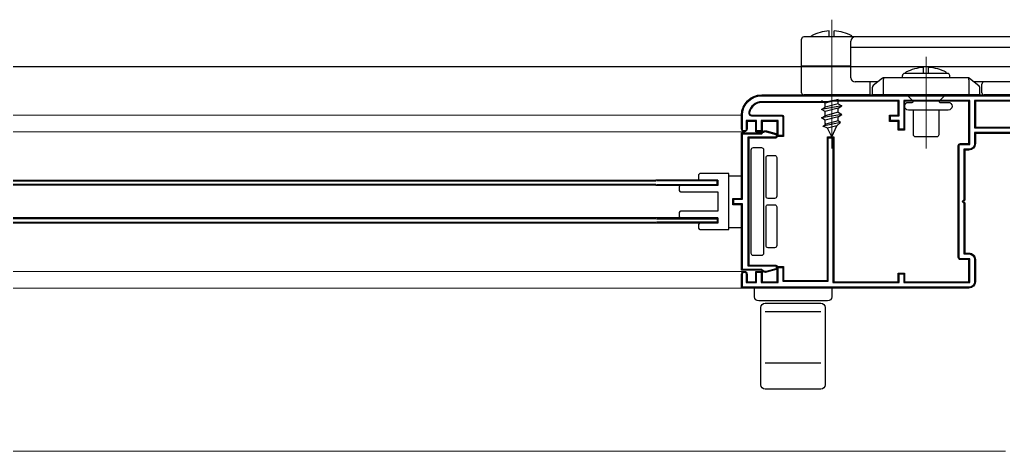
# Model space of a CAD drawing. Header units: millimetres. Extents: x 1251.1 to 1334.1, y 1577.6 to 1641.3.
# Drawn here: x 1301.0245 to 1301.2537, y 1610.6616 to 1610.7621 of the extents above; entities that cross this region are included whole.
import ezdxf

# ---------------------------------------------------------------- set-up
doc = ezdxf.new("R2010")
doc.units = ezdxf.units.MM
doc.linetypes.add('ACAD_ISO02W100', pattern=[15, 12, -3])
doc.layers.add('MONTANTI sezioni - windows structure section', color=2, linetype='Continuous')
doc.layers.add('MURATURA', color=140, linetype='Continuous')
doc.layers.add('PROIEZIONI finissime - fine lines', color=251, linetype='Continuous', lineweight=9)

msp = doc.modelspace()

# ---------------------------------------------------------------- linework, layer by layer
at = {"layer": 'MONTANTI sezioni - windows structure section'}
for p, q in [((1301.271987966274, 1610.75812800721), (1301.207223938244, 1610.75812800721)), ((1301.209031843397, 1610.758199410856), (1301.209031843397, 1610.758384731008)), ((1301.213123938244, 1610.75812800721), (1301.213123938244, 1610.759510344859)), ((1301.214323938244, 1610.75812800721), (1301.214323938244, 1610.759510344859)), ((1301.21841603309, 1610.758199410856), (1301.21841603309, 1610.758384731008)), ((1301.206723938244, 1610.74512800721), (1301.206723938244, 1610.75762800721)), ((1301.218223938244, 1610.74862800721), (1301.218223938244, 1610.75712800721)), ((1301.271609274933, 1610.75562800721), (1301.218223938244, 1610.75562800721)), ((1301.206723938244, 1610.75137800721), (1301.218223938244, 1610.75137800721)), ((1301.235123938244, 1610.74962800721), (1301.235123938244, 1610.751010344859)), ((1301.236323938244, 1610.74962800721), (1301.236323938244, 1610.751010344859)), ((1301.230223938244, 1610.74862800721), (1301.230223938244, 1610.74912800721)), ((1301.240723938244, 1610.74962800721), (1301.230723938244, 1610.74962800721)), ((1301.231031843397, 1610.749699410856), (1301.231031843397, 1610.749884731008)), ((1301.24041603309, 1610.749699410856), (1301.24041603309, 1610.749884731008)), ((1301.241223938244, 1610.74862800721), (1301.241223938244, 1610.74912800721)), ((1301.224473938244, 1610.74762800721), (1301.219223938244, 1610.74762800721)), ((1301.222723938244, 1610.74462800721), (1301.222723938244, 1610.74762800721)), ((1301.22558698125, 1610.748518441615), (1301.22341159072, 1610.746778129191)), ((1301.225723938244, 1610.74812800721), (1301.225723938244, 1610.74462800721)), ((1301.245548547714, 1610.74862800721), (1301.225899328773, 1610.74862800721)), ((1301.245723938244, 1610.74812800721), (1301.245723938244, 1610.74462800721)), ((1301.245860895238, 1610.748518441615), (1301.248036285768, 1610.746778129191)), ((1301.270223938244, 1610.74762800721), (1301.246973938244, 1610.74762800721)), ((1301.248723938244, 1610.74512800721), (1301.248723938244, 1610.74712800721)), ((1301.222723938244, 1610.74462800721), (1301.207223938244, 1610.74462800721)), ((1301.223223938244, 1610.74462800721), (1301.223223938244, 1610.746387694786)), ((1301.248223938244, 1610.74462800721), (1301.223223938244, 1610.74462800721)), ((1301.248223938244, 1610.74462800721), (1301.248223938244, 1610.746387694786)), ((1301.267223938244, 1610.74462800721), (1301.249223938244, 1610.74462800721)), ((1301.212223938244, 1610.74271800014), (1301.211323938244, 1610.743237615382)), ((1301.216123938244, 1610.742037508655), (1301.211323938244, 1610.741237615382)), ((1301.215223938244, 1610.743521847717), (1301.212223938244, 1610.74271800014)), ((1301.212223938244, 1610.74175327632), (1301.212223938244, 1610.74271800014)), ((1301.215223938244, 1610.742557123897), (1301.212223938244, 1610.74175327632)), ((1301.215223938244, 1610.742557123897), (1301.215223938244, 1610.743521847717)), ((1301.215223938244, 1610.742557123897), (1301.216123938244, 1610.742037508655)), ((1301.215223938244, 1610.741521847717), (1301.216123938244, 1610.742037508655)), ((1301.211323938244, 1610.741237615382), (1301.212223938244, 1610.74175327632)), ((1301.212223938244, 1610.74071800014), (1301.211323938244, 1610.741237615382)), ((1301.216123938244, 1610.740037508655), (1301.211323938244, 1610.739237615382)), ((1301.211323938244, 1610.739237615382), (1301.212223938244, 1610.73975327632)), ((1301.215223938244, 1610.741521847717), (1301.212223938244, 1610.74071800014)), ((1301.212223938244, 1610.73975327632), (1301.212223938244, 1610.74071800014)), ((1301.215223938244, 1610.740557123897), (1301.212223938244, 1610.73975327632)), ((1301.215223938244, 1610.740557123897), (1301.215223938244, 1610.741521847717)), ((1301.215223938244, 1610.740557123897), (1301.216123938244, 1610.740037508655)), ((1301.215223938244, 1610.739521847717), (1301.216123938244, 1610.740037508655)), ((1301.238873938244, 1610.74107800721), (1301.232573938244, 1610.74107800721)), ((1301.212223938244, 1610.73871800014), (1301.211323938244, 1610.739237615382)), ((1301.21169509699, 1610.737296416724), (1301.212344765839, 1610.737785651977)), ((1301.215785155648, 1610.738189843929), (1301.211716619207, 1610.737300018104)), ((1301.212773903669, 1610.736865362931), (1301.211716619207, 1610.737300018104)), ((1301.215223938244, 1610.739521847717), (1301.212223938244, 1610.73871800014)), ((1301.212223938244, 1610.738044767591), (1301.212223938244, 1610.73871800014)), ((1301.212344765839, 1610.737785651977), (1301.212223938244, 1610.738044767591)), ((1301.215223938244, 1610.738557123897), (1301.212344765839, 1610.737785651977)), ((1301.214945279151, 1610.737447181238), (1301.212773903669, 1610.736865362931)), ((1301.213723938244, 1610.73482800721), (1301.214945279151, 1610.737447181238)), ((1301.214945279151, 1610.737447181238), (1301.21579986163, 1610.738199349608)), ((1301.215223938244, 1610.738557123897), (1301.215223938244, 1610.739521847717)), ((1301.21579986163, 1610.738199349608), (1301.215223938244, 1610.738557123897)), ((1301.213723938244, 1610.73482800721), (1301.212773903669, 1610.736865362931)), ((1300.737389878987, 1610.72477800721), (1301.172723938244, 1610.72477800721)), ((1301.172723938244, 1610.72357800721), (1300.737389878987, 1610.72357800721)), ((1300.737589878987, 1610.72457800721), (1301.172723938244, 1610.72457800721)), ((1301.172723938244, 1610.72377800721), (1300.737589878987, 1610.72377800721)), ((1301.187223938244, 1610.72477800721), (1301.172723938244, 1610.72477800721)), ((1301.172723938244, 1610.72357800721), (1301.187223938244, 1610.72357800721)), ((1301.187023938244, 1610.72457800721), (1301.172923938244, 1610.72457800721)), ((1301.172923938244, 1610.72377800721), (1301.187023938244, 1610.72377800721)), ((1301.187023938244, 1610.72377800721), (1301.187023938244, 1610.72457800721)), ((1301.187223938244, 1610.72357800721), (1301.187223938244, 1610.72477800721)), ((1301.189723938244, 1610.72577800721), (1301.192723938244, 1610.72577800721)), ((1301.187223938244, 1610.71597800721), (1300.737389878987, 1610.71597800721)), ((1301.172723938244, 1610.71577800721), (1300.737589878987, 1610.71577800721)), ((1300.737589878987, 1610.71497800721), (1301.172723938244, 1610.71497800721)), ((1301.183023938244, 1610.71477800721), (1300.758889878987, 1610.71477800721)), ((1301.172923938244, 1610.71577800721), (1301.187023938244, 1610.71577800721)), ((1301.187023938244, 1610.71497800721), (1301.172923938244, 1610.71497800721)), ((1301.187023938244, 1610.71577800721), (1301.187023938244, 1610.71497800721)), ((1301.189723938244, 1610.71377800721), (1301.192723938244, 1610.71377800721)), ((1301.211223938244, 1610.69412800721), (1301.198223938244, 1610.69412800721)), ((1301.211223938244, 1610.68212800721), (1301.198223938244, 1610.68212800721))]:
    msp.add_line(p, q, dxfattribs=at)
for points in [[(1301.255723938244, 1610.73562800721), (1301.247223938244, 1610.73562800721), (1301.247223938244, 1610.73327800721, -0.4142135623730951), (1301.245723938243, 1610.73177800721), (1301.244723938244, 1610.73177800721), (1301.244723938244, 1610.72007800721), (1301.244423938244, 1610.71977800721), (1301.244723938244, 1610.71947800721), (1301.244723938244, 1610.70777800721), (1301.245723938243, 1610.70777800721, -0.4142135623730951), (1301.247223938244, 1610.70627800721), (1301.247223938244, 1610.70112800721, -0.4142135623730951), (1301.245723938243, 1610.69962800721), (1301.192723938243, 1610.69962800721), (1301.192723938243, 1610.70287800721, -1), (1301.194023938244, 1610.70287800721), (1301.194023938244, 1610.70112800721), (1301.196023938243, 1610.70112800721), (1301.196023938243, 1610.70352800721), (1301.197523938244, 1610.70352800721), (1301.197523938244, 1610.70112800721), (1301.201023938244, 1610.70112800721), (1301.201023938244, 1610.70462800721), (1301.202523938243, 1610.70462800721), (1301.202523938243, 1610.70142800721), (1301.212723938243, 1610.70142800721), (1301.212723938243, 1610.73482800721), (1301.214223938244, 1610.73482800721), (1301.214223938244, 1610.70112800721), (1301.229223938244, 1610.70112800721), (1301.229223938244, 1610.70312800721), (1301.230723938244, 1610.70312800721), (1301.230723938244, 1610.70112800721), (1301.245723938243, 1610.70112800721), (1301.245723938243, 1610.70627800721), (1301.243723938244, 1610.70627800721, -0.4142135623730951), (1301.243223938244, 1610.70677800721), (1301.243223938244, 1610.73277800721, -0.4142135623730951), (1301.243723938244, 1610.73327800721), (1301.245723938243, 1610.73327800721), (1301.245723938243, 1610.74312800721), (1301.230723938244, 1610.74312800721), (1301.230723938244, 1610.73642800721), (1301.229223938244, 1610.73642800721), (1301.229223938244, 1610.73842800721), (1301.227223938244, 1610.73842800721), (1301.227223938244, 1610.73992800721), (1301.229223938244, 1610.73992800721), (1301.229223938244, 1610.74312800721), (1301.214223938244, 1610.74312800721), (1301.212723938243, 1610.74282800721), (1301.197423938244, 1610.74282800721, 0.3539972922353393), (1301.194587570384, 1610.740532173877, 0.4771078284050155), (1301.195076599325, 1610.73992800721), (1301.202023938244, 1610.73992800721, -0.4142135623730951), (1301.202523938243, 1610.73942800721), (1301.202523938243, 1610.73492800721), (1301.201023938244, 1610.73492800721), (1301.201023938244, 1610.73842800721), (1301.197523938244, 1610.73842800721), (1301.197523938244, 1610.73602800721), (1301.196023938243, 1610.73602800721), (1301.196023938243, 1610.73842800721), (1301.194023938244, 1610.73842800721), (1301.194023938244, 1610.73667800721, -1), (1301.192723938243, 1610.73667800721), (1301.192723938243, 1610.73992800721, -0.4142135623730951), (1301.197423938244, 1610.74462800721), (1301.263223938244, 1610.74462800721, -0.4142135623730951)], [(1301.255723938244, 1610.73582800721), (1301.247023938244, 1610.73582800721), (1301.247023938244, 1610.73327800721, -0.4142135623731002), (1301.245723938243, 1610.73197800721), (1301.244523938244, 1610.73197800721), (1301.244523938244, 1610.720160849922), (1301.244141095531, 1610.71977800721), (1301.244523938244, 1610.719395164497), (1301.244523938244, 1610.70757800721), (1301.245723938243, 1610.70757800721, -0.4142135623731002), (1301.247023938244, 1610.70627800721), (1301.247023938244, 1610.70112800721, -0.4142135623731002), (1301.245723938243, 1610.69982800721), (1301.192923938244, 1610.69982800721), (1301.192923938244, 1610.70287800721, -1), (1301.193823938244, 1610.70287800721), (1301.193823938244, 1610.70092800721), (1301.196223938244, 1610.70092800721), (1301.196223938244, 1610.70332800721), (1301.197323938244, 1610.70332800721), (1301.197323938244, 1610.70092800721), (1301.201223938244, 1610.70092800721), (1301.201223938244, 1610.70442800721), (1301.202323938244, 1610.70442800721), (1301.202323938244, 1610.70122800721), (1301.212923938244, 1610.70122800721), (1301.212923938244, 1610.73462800721), (1301.214023938244, 1610.73462800721), (1301.214023938244, 1610.70092800721), (1301.229423938244, 1610.70092800721), (1301.229423938244, 1610.70292800721), (1301.230523938244, 1610.70292800721), (1301.230523938244, 1610.70092800721), (1301.245923938244, 1610.70092800721), (1301.245923938244, 1610.70647800721), (1301.243723938244, 1610.70647800721, -0.4142135623731173), (1301.243423938244, 1610.70677800721), (1301.243423938244, 1610.73277800721, -0.4142135623731173), (1301.243723938244, 1610.73307800721), (1301.245923938244, 1610.73307800721), (1301.245923938244, 1610.74332800721), (1301.230523938244, 1610.74332800721), (1301.230523938244, 1610.73662800721), (1301.229423938244, 1610.73662800721), (1301.229423938244, 1610.73862800721), (1301.227423938244, 1610.73862800721), (1301.227423938244, 1610.73972800721), (1301.229423938244, 1610.73972800721), (1301.229423938244, 1610.74332800721), (1301.214204134341, 1610.74332800721), (1301.212704134341, 1610.74302800721), (1301.197423938244, 1610.74302800721, 0.3539972922353391), (1301.194391958807, 1610.740573840543, 0.4771078284050163), (1301.195076599325, 1610.73972800721), (1301.202023938244, 1610.73972800721, -0.4142135623731173), (1301.202323938244, 1610.73942800721), (1301.202323938244, 1610.73512800721), (1301.201223938244, 1610.73512800721), (1301.201223938244, 1610.73862800721), (1301.197323938244, 1610.73862800721), (1301.197323938244, 1610.73622800721), (1301.196223938244, 1610.73622800721), (1301.196223938244, 1610.73862800721), (1301.193823938244, 1610.73862800721), (1301.193823938244, 1610.73667800721, -1), (1301.192923938244, 1610.73667800721), (1301.192923938244, 1610.73992800721, -0.4142135623730966), (1301.197423938244, 1610.74442800721), (1301.263223938244, 1610.74442800721, -0.4142135623730968)], [(1301.213723938244, 1610.69962800721), (1301.213723938244, 1610.69762800721, -0.4142135623730951), (1301.212723938243, 1610.69662800721), (1301.196723938243, 1610.69662800721, -0.4142135623730937), (1301.195723938244, 1610.69762800721), (1301.195723938244, 1610.69962800721)]]:
    msp.add_lwpolyline(points, format="xyb", dxfattribs=at)
for points in [[(1301.238173938244, 1610.73482800721), (1301.233273938244, 1610.73482800721, -0.4142135623730935), (1301.232773938244, 1610.73532800721), (1301.232773938244, 1610.74087800721, 0.4142135623730945), (1301.232573938244, 1610.74107800721), (1301.231623938244, 1610.74107800721, -1.000000000000016), (1301.231623938244, 1610.74287800721), (1301.232491095531, 1610.74287800721, 0.6681786379192907), (1301.232632516887, 1610.743219428566), (1301.231223938244, 1610.74462800721), (1301.240223938244, 1610.74462800721), (1301.2388153596, 1610.743219428566, 0.6681786379192907), (1301.238956780956, 1610.74287800721), (1301.240873938244, 1610.74287800721, -1.000000000000016), (1301.240873938244, 1610.74107800721), (1301.238873938244, 1610.74107800721, 0.4142135623730945), (1301.238673938244, 1610.74087800721), (1301.238673938244, 1610.73532800721, -0.4142135623730965)], [(1301.265923938244, 1610.74062800721, 0.4142135623730988), (1301.263223938244, 1610.74332800721), (1301.247023938244, 1610.74332800721), (1301.247023938244, 1610.73692800721), (1301.257223938244, 1610.73692800721, -0.4142135623731173), (1301.257523938244, 1610.73662800721), (1301.257523938244, 1610.73612800721, 0.4142135623730856), (1301.258223938244, 1610.73542800721), (1301.265223938244, 1610.73542800721, 0.4142135623730856), (1301.265923938244, 1610.73612800721)], [(1301.265723938243, 1610.74062800721, 0.4142135623731018), (1301.263223938244, 1610.74312800721), (1301.247223938244, 1610.74312800721), (1301.247223938244, 1610.73712800721), (1301.257223938244, 1610.73712800721, -0.4142135623730943), (1301.257723938244, 1610.73662800721), (1301.257723938244, 1610.73612800721, 0.4142135623730951), (1301.258223938244, 1610.73562800721), (1301.265223938244, 1610.73562800721, 0.4142135623730951), (1301.265723938243, 1610.73612800721)], [(1301.201023938244, 1610.735337028862), (1301.201023938244, 1610.73487800721, -0.4142135623730843), (1301.200723938244, 1610.73457800721), (1301.194423938243, 1610.73457800721), (1301.194423938243, 1610.70497800721), (1301.200723938244, 1610.70497800721, -0.4142135623730843), (1301.201023938244, 1610.70467800721), (1301.201023938244, 1610.704218985558, -0.3394542588633662), (1301.200801583957, 1610.70392920781), (1301.198536714395, 1610.70332233784, -0.2679491924311567), (1301.197570788569, 1610.703581156885), (1301.197373938244, 1610.70377800721), (1301.192723938243, 1610.70377800721), (1301.192723938243, 1610.71902800721), (1301.190723938244, 1610.71902800721), (1301.190723938244, 1610.72052800721), (1301.192723938243, 1610.72052800721), (1301.192723938243, 1610.73577800721), (1301.197373938244, 1610.73577800721), (1301.197570788569, 1610.735974857535, -0.2679491924311567), (1301.198536714395, 1610.73623367658), (1301.200801583957, 1610.73562680661, -0.3394542588633662)], [(1301.200823938244, 1610.735337028862), (1301.200823938244, 1610.73487800721, -0.4142135623731616), (1301.200723938244, 1610.73477800721), (1301.194223938244, 1610.73477800721), (1301.194223938244, 1610.70477800721), (1301.200723938244, 1610.70477800721, -0.414213562373245), (1301.200823938244, 1610.70467800721), (1301.200823938244, 1610.704218985558, -0.3394542588633766), (1301.200749820148, 1610.704122392975), (1301.198484950586, 1610.703515523005, -0.2679491924311538), (1301.197712209925, 1610.703722578241), (1301.197456780956, 1610.70397800721), (1301.192923938244, 1610.70397800721), (1301.192923938244, 1610.71922800721), (1301.190923938244, 1610.71922800721), (1301.190923938244, 1610.72032800721), (1301.192923938244, 1610.72032800721), (1301.192923938244, 1610.73557800721), (1301.197456780956, 1610.73557800721), (1301.197712209925, 1610.735833436179, -0.2679491924311561), (1301.198484950586, 1610.736040491415), (1301.200749820148, 1610.735433621445, -0.3394542588633804)], [(1301.194923938244, 1610.70777800721, 0.4142135623730965), (1301.195423938244, 1610.70727800721), (1301.197423938244, 1610.70727800721, 0.4142135623730951), (1301.197923938244, 1610.70777800721), (1301.197923938244, 1610.73177800721, 0.4142135623730948), (1301.197423938244, 1610.73227800721), (1301.195423938244, 1610.73227800721, 0.4142135623730954), (1301.194923938244, 1610.73177800721)], [(1301.200923938244, 1610.72102800721, -0.4142135623730958), (1301.200423938244, 1610.72052800721), (1301.198923938244, 1610.72052800721, -0.4142135623730943), (1301.198423938244, 1610.72102800721), (1301.198423938244, 1610.73002800721, -0.4142135623730958), (1301.198923938244, 1610.73052800721), (1301.200423938244, 1610.73052800721, -0.4142135623730943), (1301.200923938244, 1610.73002800721)], [(1301.178523938244, 1610.72352800721, 0.4142135623730951), (1301.178223938243, 1610.72322800721), (1301.178223938243, 1610.72232800721, 0.4142135623730979), (1301.178523938244, 1610.72202800721), (1301.187223938243, 1610.72202800721), (1301.187223938243, 1610.71752800721), (1301.178523938244, 1610.71752800721, 0.4142135623730917), (1301.178223938243, 1610.71722800721), (1301.178223938243, 1610.71632800721, 0.4142135623730979), (1301.178523938244, 1610.71602800721), (1301.187223938243, 1610.71602800721), (1301.187223938243, 1610.71477800721), (1301.183023938244, 1610.71477800721, 0.4142135623730974), (1301.182723938244, 1610.71447800721), (1301.182723938244, 1610.71357800721, 0.4142135623730921), (1301.183023938244, 1610.71327800721), (1301.189723938244, 1610.71327800721), (1301.189723938244, 1610.72627800721), (1301.183023938244, 1610.72627800721, 0.4142135623730951), (1301.182723938244, 1610.72597800721), (1301.182723938244, 1610.72507800721, 0.4142135623730951), (1301.183023938244, 1610.72477800721), (1301.187223938243, 1610.72477800721), (1301.187223938243, 1610.72352800721)], [(1301.200923938244, 1610.70952800721, -0.4142135623730951), (1301.200423938244, 1610.70902800721), (1301.198923938244, 1610.70902800721, -0.4142135623730951), (1301.198423938244, 1610.70952800721), (1301.198423938244, 1610.71852800721, -0.4142135623730945), (1301.198923938244, 1610.71902800721), (1301.200423938244, 1610.71902800721, -0.4142135623730951), (1301.200923938244, 1610.71852800721)], [(1301.197223938244, 1610.69512800721, -0.4142135623730948), (1301.198223938244, 1610.69612800721), (1301.211223938244, 1610.69612800721, -0.4142135623730951), (1301.212223938244, 1610.69512800721), (1301.212223938244, 1610.67712800721, -0.4142135623730951), (1301.211223938244, 1610.67612800721), (1301.198223938244, 1610.67612800721, -0.4142135623730955), (1301.197223938244, 1610.67712800721)]]:
    msp.add_lwpolyline(points, format="xyb", close=True, dxfattribs=at)
for centre, radius, start, end in [((1301.207223938244, 1610.75762800721), 0.0004999999999999995, 90, 180), ((1301.213723938244, 1610.74932800721), 0.0102, 93.37228668341777, 117.3877075305042), ((1301.213723938244, 1610.74932800721), 0.0102, 62.61229246949577, 86.62771331658223), ((1301.219223938244, 1610.75712800721), 0.000999999999999999, 90, 180), ((1301.235723938244, 1610.74082800721), 0.0102, 93.37228668341777, 117.3877075305042), ((1301.235723938244, 1610.74082800721), 0.0102, 62.61229246949577, 86.62771331658223), ((1301.230723938244, 1610.74912800721), 0.0004999999999999995, 90, 180), ((1301.240723938244, 1610.74912800721), 0.0004999999999999995, 0, 90), ((1301.219223938244, 1610.74862800721), 0.000999999999999999, 180, 270), ((1301.223723938244, 1610.746387694786), 0.0004999999999999995, 128.6598082540758, 180), ((1301.225899328773, 1610.74812800721), 0.0004999999999999995, 90, 128.6598082540758), ((1301.226223938244, 1610.74812800721), 0.0004999999999999995, 90, 180), ((1301.245223938244, 1610.74812800721), 0.0004999999999999995, 0, 90), ((1301.245548547714, 1610.74812800721), 0.0004999999999999995, 51.34019174592419, 90), ((1301.247723938244, 1610.746387694786), 0.0004999999999999995, 0, 51.34019174592419), ((1301.249223938244, 1610.74712800721), 0.0004999999999999995, 90, 180), ((1301.207223938244, 1610.74512800721), 0.0004999999999999995, 180, 270), ((1301.249223938244, 1610.74512800721), 0.0004999999999999995, 180, 270)]:
    msp.add_arc(centre, radius, start, end, dxfattribs=at)
at = {"layer": 'MURATURA', "linetype": 'ACAD_ISO02W100'}
msp.add_line((1298.445591506608, 1610.751261697454), (1311.445591506608, 1610.751261697454), dxfattribs=at)
at = {"layer": 'PROIEZIONI finissime - fine lines'}
for p, q in [((1301.213723938244, 1610.76212800721), (1301.213723938244, 1610.732169833969)), ((1301.235723938244, 1610.732169833969), (1301.235723938244, 1610.753459886653)), ((1300.731889878987, 1610.73992800721), (1301.172723938244, 1610.73992800721)), ((1301.192723938244, 1610.73992800721), (1301.172723938244, 1610.73992800721)), ((1300.731239878987, 1610.73602800721), (1301.172723938244, 1610.73602800721)), ((1301.193373938244, 1610.73602800721), (1301.172723938244, 1610.73602800721)), ((1300.731239878987, 1610.70352800721), (1301.172723938244, 1610.70352800721)), ((1301.193373938244, 1610.70352800721), (1301.172723938244, 1610.70352800721)), ((1300.731889878987, 1610.69962800721), (1301.172723938244, 1610.69962800721)), ((1301.192723938244, 1610.69962800721), (1301.172723938244, 1610.69962800721)), ((1300.054223938244, 1610.66162800721), (1301.254223938244, 1610.66162800721))]:
    msp.add_line(p, q, dxfattribs=at)

doc.saveas('drawing.dxf')
